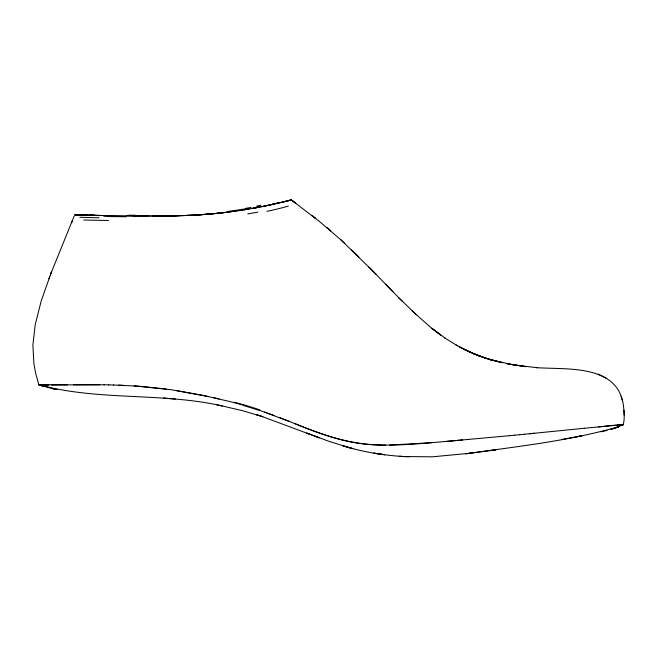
<?xml version="1.0" encoding="UTF-8"?>
<svg xmlns="http://www.w3.org/2000/svg" width="657" height="657" viewBox="0 0 657 657"><rect width="100%" height="100%" fill="white"/><g stroke="black" fill="none" stroke-linecap="round" stroke-linejoin="round"><path stroke-width="0.99" d="M621.53 425.391C622.179 425.178 622.811 424.997 623.148 424.841C624.889 419.281 624.125 411.652 623.427 405.451C617.777 364.003 567.237 369.776 536.629 367.674L537.056 367.698L512.92 364.824L489.071 359.264L501.546 362.565M74.159 216.104L50.326 274.93M67.49 384.83L38.845 384.78L35.733 373.48L33.893 363.764L32.899 345.024L35.207 324.714L41.276 300.668L51.41 272.138L51.049 273.057M48.881 278.724L49.604 276.819M71.588 222.789L72.171 221.327M623.493 424.66L619.526 425.859M283.019 201.97L291.314 199.933L319.524 221.549L341.254 240.158M614.673 428.159L618.894 426.607C569.077 441.118 516.993 446.464 465.739 453.798L496.043 449.823L489.933 450.694M614.862 428.093L618.976 426.582M614.763 428.134L618.935 426.598M610.87 429.349L614.599 428.183L610.772 429.382M281.59 202.274L291.314 199.933L295.773 203.243L291.306 199.933M290.994 199.999L287.101 200.985M290.837 200.04L287.659 200.853M286.674 201.091L287.585 200.87M284.588 201.6L285.672 201.338M601.204 431.813L607.019 430.401M283.422 201.88L285.614 201.346M281.828 202.257L284.67 201.576M280.334 202.57L282.469 202.101M279.02 202.882L280.933 202.479M280.572 202.553L273.476 204.163M276.967 203.407L279.266 202.857M277.919 203.169L264.927 206.002M274.601 203.941L270.585 204.812M273.255 204.245L261.897 206.651M267.686 205.444L270.553 204.844M266.455 205.715L267.826 205.427M619.436 425.876L620.175 425.728M265.083 206.002L260.542 206.873M263.703 206.282L251.771 208.499M576.78 436.774L581.7 435.829L561.456 439.549M259.556 207.127L256.156 207.76M256.764 207.653L253.241 208.236M255.335 207.916L244.289 209.755M249.422 208.951L246.391 209.452M244.404 209.788L245.932 209.542M244.823 209.665L241.226 210.24M241.308 210.273L243.295 209.903M239.748 210.511L241.76 210.141M240.216 210.38L236.61 210.979M238.179 210.749L239.682 210.47M235.042 211.201L237.103 210.84M235.535 211.069L222.46 212.802M233.473 211.423L235.001 211.16M233.424 211.373L230.262 211.8M227.774 212.154L230.336 211.841M226.156 212.359L228.767 212.047M224.53 212.564L227.199 212.244M471.997 453.059L432.413 456.812L404.367 456.549M225.622 212.433L216.03 213.5M225.482 212.4L212.63 213.755M222.805 212.696L219.257 213.164M221.195 212.876L217.648 213.328M615.601 425.112L610.846 425.621M616.644 424.997L619.321 424.718M217.968 213.221L214.404 213.656M534.453 433.259L524.508 434.244M584.352 428.257L623.526 424.603M584.402 428.249L529.443 433.76M598.363 426.878L601.327 426.582M216.301 213.476L196.476 214.954M514.53 435.213L519.638 434.72M519.531 434.729L524.615 434.236M214.74 213.55L204.557 214.494M509.495 435.698L514.62 435.205M509.569 435.69L468.08 439.443M452.287 440.88L457.543 440.395M213.123 213.697L206.643 214.256M452.197 440.872C422.985 443.327 393.559 446.932 364.241 443.96C334.553 440.921 307.115 428.29 279.619 417.597M457.436 440.404L462.684 439.927M467.948 439.451L447.047 441.356M620.717 424.578L623.518 424.512M211.34 213.936L205.017 214.379M431.6 442.711L389.716 445.052M203.399 214.502L206.413 214.338M201.773 214.617L204.779 214.461M203.161 214.576L195.162 215.069M202.906 214.609L188.37 215.356M201.256 214.724L194.858 215.044M193.24 215.126L196.32 215.02M194.677 215.11L181.767 215.636M192.033 215.192L185.594 215.512M187.155 215.406L188.781 215.34M188.173 215.406L182.285 215.586M186.555 215.463L178.597 215.734L180.757 215.685M183.352 215.578L184.954 215.529M180.256 215.652L181.882 215.603M175.419 215.816L179.032 215.685M177.004 215.742L179.131 215.734M177.406 215.726L172.126 215.841M177.497 215.775L165.621 215.939M175.78 215.767L167.248 215.915M174.204 215.849L169.268 215.89M167.642 215.915L170.59 215.907M157.852 215.989L167.576 215.939M167.297 215.956L163.971 215.981M64.78 384.854L51.599 384.994M64.92 384.862L104.233 384.797M162.369 215.964L165.925 215.956M73.428 384.772L76.606 384.747M160.743 215.981L164.266 215.972M76.639 384.747L99.765 384.739M159.117 215.989L162.616 215.981M157.491 215.989L160.637 215.997M155.865 215.997L159.331 215.997M157.688 216.005L154.116 216.013M154.239 215.997L156.218 215.997M152.514 216.013L156.054 216.005M152.81 216.005L154.428 216.005M46.787 385.018L40.471 384.928M150.921 216.005L152.95 215.997M149.328 216.005L151.315 215.997M149.673 215.989L139.678 215.939M147.973 215.997L143.127 215.964M146.396 215.981L148.039 215.989M144.556 215.989L138.069 215.931M139.842 215.948L133.248 215.89M133.305 215.89L138.101 215.939M138.184 215.939L126.867 215.825M136.516 215.923L110.787 215.636M109.128 215.603L111.296 215.652M105.991 215.562L109.735 215.627M104.43 215.537L107.649 215.595M385.577 445.109C354.033 445.676 323.663 435.591 294.894 423.625M101.868 215.496L106.089 215.57M102.886 215.512L98.32 215.43M104.52 215.545L92.317 215.307L98.747 215.439M99.831 215.463L101.35 215.488M104.036 384.788L108.873 384.887M90.756 215.274L93.688 215.34M79.415 215.011L92.169 215.307M90.666 215.274L87.71 215.209M84.753 215.143L87.348 215.209M83.34 215.11L87.775 215.217M83.176 215.11L84.441 215.135M81.969 215.077L84.852 215.143M82.117 215.085L77.666 214.962M108.701 384.879L113.677 385.002M78.947 215.003L80.384 215.036M79.711 215.02L74.602 214.88L77.148 214.954M76.204 214.929L78.273 214.979M79.086 215.003L75.013 214.896M113.554 384.994L139.621 386.242L166.262 389.018M118.621 385.158L123.697 385.347M347.725 447.228L352.94 448.632L342.831 445.774C364.339 452.443 386.768 455.95 409.254 456.779M216.49 404.786L222.165 405.895C161.918 392.278 98.558 401.099 38.903 384.772L43.871 386.423M134.118 385.889L171.526 389.773L208.515 396.565M399.415 456.204L404.441 456.558M164.603 398.183L163.79 398.109L175.32 399.062M176.823 390.628L203.341 395.473L229.424 401.435M507.738 363.871L525.822 366.655L506.736 363.682M57.036 389.519L53.045 388.796L56.962 389.502M220.842 405.624L242.737 410.74L262.841 416.743L256.616 414.715L257.996 415.167M52.897 388.763L38.894 384.772L43.978 386.48M213.821 397.723L219.101 398.93M502.515 362.795L490.336 359.634L478.025 355.494L486.525 358.476L473.327 353.597L479.388 355.979M229.531 401.476L234.533 402.774M234.656 402.815L244.708 405.64M347.775 447.253L328.557 441.176L306.679 433.07L319.269 437.8L315.007 436.24M485.441 358.098L491.452 359.97L484.201 357.695M261.511 416.308L310.531 434.556M259.507 410.297L289.68 421.564M264.434 411.988L274.396 415.602M480.596 356.423L468.671 351.544L475.824 354.599L459.498 346.978L466.462 350.493L456.163 345.089L457.206 345.681L444.641 337.846M598.182 374.12L606.715 378.407M465.353 349.951L471.11 352.62L464.097 349.36M445.479 338.429L431.854 328.377L441.397 335.579L429.768 326.554L415.84 314.243L399.185 298.171L372.371 270.553L376.075 274.322M344.81 243.476L341.123 240.043L372.618 270.807L368.873 267.038M412.259 310.901L416.341 314.711M358.812 257.018L351.577 249.939M355.1 253.356L358.632 256.83M398.783 297.785L402.642 301.629M385.7 284.276L392.927 291.79M622.466 400.811L621.046 396.368M623.969 410.198L624.134 415.027M94.296 215.192A89.492 2.127 0.7 0 1 89.689 215.094M97.433 215.381A74.11 2.423 0.6 0 1 92.588 215.282M123.894 216.49A213.426 10.463 0.3 0 1 103.814 216.219M251.171 207.407A152.761 45.317 -8 0 1 245.357 208.392M260.32 206.503A203.637 80.359 -7.2 0 1 255.967 207.333M279.102 202.627A67.104 3.441 -11.6 0 1 275.349 203.498M275.201 203.424A63.573 4.172 -11.2 0 1 272.68 203.999M126.259 216.753A196.993 8.516 0.4 0 1 108.224 216.531M91.725 215.332A48.002 0.871 0.7 0 1 87.102 215.233M42.196 384.887A69.634 1.035 -1.2 0 1 39.937 384.805M49.053 385.076A53.603 0.731 -1.5 0 1 44.627 385.084M234.697 402.273A396.885 358.336 -2.4 0 1 259.753 409.853M108.504 220.489A156.555 9.329 0.1 0 1 83.776 219.996M246.022 208.754A201.913 71.005 -6.4 0 1 229.178 211.217M288.349 206.093A95.208 22.469 -7.7 0 1 266.939 211.349M260.895 205.247A152.629 54.687 -7.3 0 1 256.698 206.06M257.831 212.137A125.947 36.71 -8 0 1 247.804 213.895M135.268 215.258A213.771 3.236 0.5 0 1 128.665 215.192M99.035 217.763A126.645 7.876 0.2 0 1 79.858 217.27M621.727 425.375A31.339 1.257 -6.1 0 1 620.512 425.695M620.922 424.488A42.73 0.526 -7.9 0 1 621.76 424.43M609.877 425.695A62.095 0.657 -5.1 0 1 603.069 426.385M244.626 405.862A383.532 345.837 -2.2 0 1 259.416 410.51M384.6 454.71L373.997 453.166L384.6 454.71M315.664 218.461L311.96 215.545L315.664 218.461M330.676 230.812L326.931 227.642L330.676 230.812"/></g></svg>
